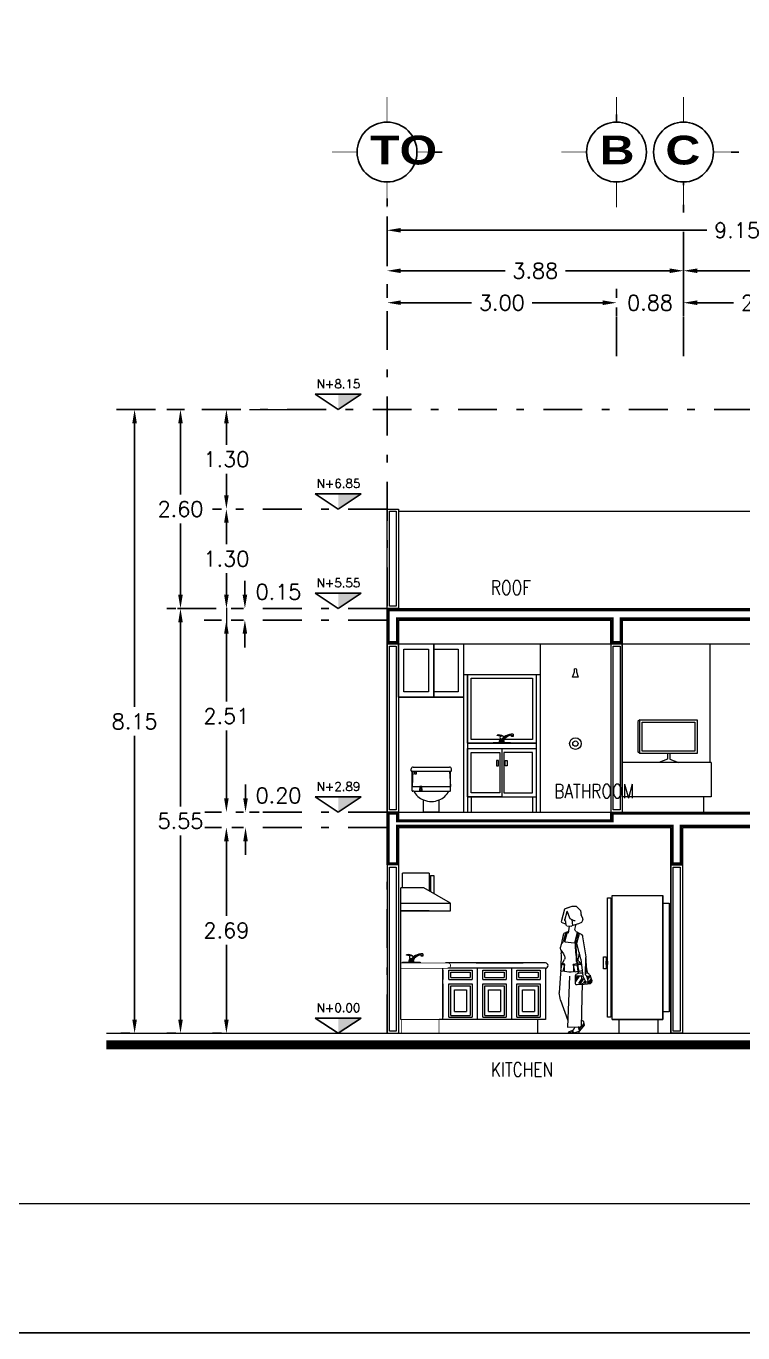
# Model space of a CAD drawing. Header units: millimetres. Extents: x 246.6 to 325.5, y -2 to 41.7.
# Drawn here: x 282.53 to 291.9, y -2.03 to 15.04 of the extents above; entities that cross this region are included whole.
import ezdxf
from ezdxf.enums import TextEntityAlignment as Align

# ---------------------------------------------------------------- set-up
doc = ezdxf.new("R2010")
doc.units = ezdxf.units.MM
doc.header["$LTSCALE"] = 0.05
doc.header["$PDMODE"] = 35
doc.linetypes.add('DASHDOT', pattern=[25.4, 12.7, -6.35, 0, -6.35])
doc.layers.add('AUILIAR', color=8, linetype='Continuous', plot=False)
for name, color, linetype in [('COTAS', 255, 'Continuous'), ('EJES', 1, 'DASHDOT'), ('LINEAS', 9, 'Continuous'), ('TEXTO', 8, 'Continuous')]:
    doc.layers.add(name, color=color, linetype=linetype)
for name, color, linetype, lineweight in [('MUEBLES', 175, 'Continuous', 13), ('MUROS', 7, 'Continuous', 18), ('VENTANAS', 175, 'Continuous', 9)]:
    doc.layers.add(name, color=color, linetype=linetype, lineweight=lineweight)
doc.styles.add('NIVEL', font='romans')
doc.styles.add('ROMANS', font='romans.shx', dxfattribs={"height": 0.2})
doc.styles.add('SANSSERIFBOLD', font='sasb____.pfb', dxfattribs={"height": 0.6})
doc.dimstyles.get("Standard").update_dxf_attribs({"dimtxt": 0.2, "dimasz": 0.18, "dimexe": 0.18, "dimexo": 0.0625, "dimgap": 0.09, "dimtad": 0, "dimtih": 1, "dimtoh": 1, "dimzin": 0, "dimdsep": 46, "dimtxsty": 'ROMANS', "dimcen": 0.09, "dimclrd": 3, "dimclrt": 256, "dimadec": 0, "dimazin": 0, "dimtfac": 1, "dimtofl": 0, "dimtmove": 0, "dimatfit": 3, "dimfxl": 0, "dimtolj": 1, "dimtzin": 0, "dimarcsym": 0})

# ---------------------------------------------------------------- blocks, each defined once
blk = doc.blocks.new('*D91')
at = {"color": 0, "lineweight": -2, "transparency": 16777216}
for p, q in [((287.25, 12.439), (287.25, 12.556)), ((296.4, 12.439), (296.4, 12.556))]:
    blk.add_line(p, q, dxfattribs=at)
at = {"color": 3, "lineweight": -2, "transparency": 16777216}
for p, q in [((287.43, 12.376), (291.43, 12.376)), ((296.22, 12.376), (292.22, 12.376))]:
    blk.add_line(p, q, dxfattribs=at)
at = {"color": 3, "transparency": 16777216}
for points in [[(287.43, 12.406), (287.43, 12.346), (287.25, 12.376)], [(296.22, 12.406), (296.22, 12.346), (296.4, 12.376)]]:
    blk.add_solid(points, dxfattribs=at)
at = {"layer": 'DEFPOINTS', "color": 0, "transparency": 16777216}
for p in [(287.25, 12.376), (296.4, 12.376), (296.4, 12.376)]:
    blk.add_point(p, dxfattribs=at)
at = {"transparency": 16777216, "insert": (291.825, 12.376), "char_height": 0.2, "attachment_point": 5, "style": 'ROMANS'}
blk.add_mtext('\\A1;9.15', dxfattribs=at)
blk = doc.blocks.new('*D92')
at = {"color": 0, "lineweight": -2, "transparency": 16777216}
for p, q in [((287.25, 11.909), (287.25, 12.027)), ((291.125, 11.784), (291.125, 11.667))]:
    blk.add_line(p, q, dxfattribs=at)
at = {"color": 3, "lineweight": -2, "transparency": 16777216}
for p, q in [((287.43, 11.847), (288.793, 11.847)), ((290.945, 11.847), (289.582, 11.847))]:
    blk.add_line(p, q, dxfattribs=at)
at = {"color": 3, "transparency": 16777216}
for points in [[(287.43, 11.877), (287.43, 11.817), (287.25, 11.847)], [(290.945, 11.877), (290.945, 11.817), (291.125, 11.847)]]:
    blk.add_solid(points, dxfattribs=at)
at = {"layer": 'DEFPOINTS', "color": 0, "transparency": 16777216}
for p in [(287.25, 11.847), (291.125, 11.847), (291.125, 11.847)]:
    blk.add_point(p, dxfattribs=at)
at = {"transparency": 16777216, "insert": (289.187, 11.847), "char_height": 0.2, "attachment_point": 5, "style": 'ROMANS'}
blk.add_mtext('\\A1;3.88', dxfattribs=at)
blk = doc.blocks.new('*D93')
at = {"color": 0, "lineweight": -2, "transparency": 16777216}
for p, q in [((293.225, 11.119), (293.225, 11.61)), ((291.125, 11.377), (291.125, 11.25))]:
    blk.add_line(p, q, dxfattribs=at)
at = {"color": 3, "lineweight": -2, "transparency": 16777216}
for p, q in [((291.305, 11.43), (291.78, 11.43)), ((293.045, 11.43), (292.57, 11.43))]:
    blk.add_line(p, q, dxfattribs=at)
at = {"color": 3, "transparency": 16777216}
for points in [[(291.305, 11.46), (291.305, 11.4), (291.125, 11.43)], [(293.045, 11.46), (293.045, 11.4), (293.225, 11.43)]]:
    blk.add_solid(points, dxfattribs=at)
at = {"layer": 'DEFPOINTS', "color": 0, "transparency": 16777216}
for p in [(291.125, 11.44), (293.225, 11.43), (293.225, 11.057)]:
    blk.add_point(p, dxfattribs=at)
at = {"transparency": 16777216, "insert": (292.175, 11.43), "char_height": 0.2, "attachment_point": 5, "style": 'ROMANS'}
blk.add_mtext('\\A1;2.10', dxfattribs=at)
blk = doc.blocks.new('*D94')
at = {"color": 0, "lineweight": -2, "transparency": 16777216}
for p, q in [((287.25, 11.493), (287.25, 11.61)), ((290.25, 11.493), (290.25, 11.61))]:
    blk.add_line(p, q, dxfattribs=at)
at = {"color": 3, "lineweight": -2, "transparency": 16777216}
for p, q in [((287.43, 11.43), (288.355, 11.43)), ((290.07, 11.43), (289.145, 11.43))]:
    blk.add_line(p, q, dxfattribs=at)
at = {"color": 3, "transparency": 16777216}
for points in [[(287.43, 11.46), (287.43, 11.4), (287.25, 11.43)], [(290.07, 11.46), (290.07, 11.4), (290.25, 11.43)]]:
    blk.add_solid(points, dxfattribs=at)
at = {"layer": 'DEFPOINTS', "color": 0, "transparency": 16777216}
for p in [(287.25, 11.43), (287.25, 11.43), (290.25, 11.43)]:
    blk.add_point(p, dxfattribs=at)
at = {"transparency": 16777216, "insert": (288.75, 11.43), "char_height": 0.2, "attachment_point": 5, "style": 'ROMANS'}
blk.add_mtext('\\A1;3.00', dxfattribs=at)
blk = doc.blocks.new('*D103')
at = {"layer": 'DEFPOINTS', "color": 0, "transparency": 16777216}
for p in [(291.125, 12.002), (290.25, 11.43), (291.125, 11.429)]:
    blk.add_point(p, dxfattribs=at)
at = {"layer": 'MUROS', "color": 0, "lineweight": -2, "transparency": 16777216}
for p, q in [((291.125, 11.939), (291.125, 11.249)), ((290.25, 11.368), (290.25, 11.249))]:
    blk.add_line(p, q, dxfattribs=at)
at = {"layer": 'MUROS', "color": 3, "lineweight": -2, "transparency": 16777216}
for p, q in [((290.07, 11.429), (289.89, 11.429)), ((291.305, 11.429), (291.485, 11.429))]:
    blk.add_line(p, q, dxfattribs=at)
at = {"layer": 'MUROS', "color": 3, "transparency": 16777216}
for points in [[(290.07, 11.459), (290.07, 11.399), (290.25, 11.429)], [(291.305, 11.459), (291.305, 11.399), (291.125, 11.429)]]:
    blk.add_solid(points, dxfattribs=at)
at = {"layer": 'MUROS', "transparency": 16777216, "insert": (290.687, 11.429), "char_height": 0.2, "attachment_point": 5, "style": 'ROMANS'}
blk.add_mtext('\\A1;0.88', dxfattribs=at)
blk = doc.blocks.new('*D104')
at = {"layer": 'DEFPOINTS', "color": 0, "ltscale": 0.5, "transparency": 16777216}
for p in [(296.4, 12.444), (291.125, 11.847), (296.4, 11.847)]:
    blk.add_point(p, dxfattribs=at)
at = {"layer": 'MUROS', "color": 0, "lineweight": -2, "ltscale": 0.5, "transparency": 16777216}
for p, q in [((296.4, 12.382), (296.4, 11.667)), ((291.125, 11.784), (291.125, 11.667))]:
    blk.add_line(p, q, dxfattribs=at)
at = {"layer": 'MUROS', "color": 3, "lineweight": -2, "ltscale": 0.5, "transparency": 16777216}
for p, q in [((291.305, 11.847), (293.368, 11.847)), ((296.22, 11.847), (294.157, 11.847))]:
    blk.add_line(p, q, dxfattribs=at)
at = {"layer": 'MUROS', "color": 3, "ltscale": 0.5, "transparency": 16777216}
for points in [[(291.305, 11.877), (291.305, 11.817), (291.125, 11.847)], [(296.22, 11.877), (296.22, 11.817), (296.4, 11.847)]]:
    blk.add_solid(points, dxfattribs=at)
at = {"layer": 'MUROS', "ltscale": 0.5, "transparency": 16777216, "insert": (293.762, 11.847), "char_height": 0.2, "attachment_point": 5, "style": 'ROMANS'}
blk.add_mtext('\\A1;5.28', dxfattribs=at)
blk = doc.blocks.new('15FFCT03')
for p, q in [((-5, 0.5), (5, 0.5)), ((-5, 0), (-5, 0.5)), ((-2.687777, 4.310793), (-2.679338, 4.625)), ((-1.405709, 1.1875), (-0.780744, 1.1875)), ((-0.780744, 2.5625), (0.275865, 2.5625)), ((-0.780744, 1.1875), (-0.780744, 0.6375)), ((-0.780744, 0.6375), (0.731756, 0.6375)), ((-0.093244, 0.6375), (-0.093244, 1.1875)), ((0.731756, 1.1875), (1.35672, 1.1875)), ((0.731756, 0.6375), (0.731756, 1.1875)), ((5, 0.5), (5, 0)), ((5.544256, 3.880503), (5.544256, 4.672049)), ((6.4941, 4.199848), (5.544256, 4.199848)), ((6.4941, 3.880503), (5.544256, 3.880503)), ((6.4941, 5.102622), (6.4941, 3.880503))]:
    blk.add_line(p, q)
for centre, radius, start, end in [((-1.763181, 1.276679), 3.171864, 51.8224, 106.947745), ((-2.219843, 1.64346), 2.708067, 57.899092, 99.950225), ((-1.703591, 0.660283), 4.083021, 53.383433, 103.82616), ((1.829318, 0.546646), 3.297892, 142.319673, 180.81043), ((-0.068172, 3.25), 0.990159, 136.025927, 223.974073), ((6.214712, -3.094637), 8.202019, 88.04794, 148.527898), ((6.175971, -2.795838), 7.427654, 94.878848, 147.568915), ((6.592565, -2.08857), 6.714292, 98.982395, 150.795722), ((0.019184, 3.25), 0.990159, 359.646974, 43.974073), ((-1.878306, 0.546646), 3.297892, 359.18957, 23.218609)]:
    blk.add_arc(centre, radius, start, end)
blk = doc.blocks.new('TOM')
at = {"layer": 'COTAS'}
for p, q in [((14, 0), (-14, 0)), ((-10, -6), (-14, 0)), ((10, -6), (14, 0)), ((15, -29), (-15, -29)), ((-15, -29), (-15, -59)), ((-15, -54), (15, -54)), ((-15, -59), (15, -59)), ((-10, -6), (10, -6)), ((-10, -29), (-10, -6)), ((10, -29), (10, -6)), ((15, -59), (15, -29))]:
    blk.add_line(p, q, dxfattribs=at)
blk = doc.blocks.new('mujer')
at = {"layer": 'MUEBLES'}
for p, q in [((0.051, 1.511), (0.068, 1.551)), ((0.075, 1.609), (0.065, 1.542)), ((0.13, 1.665), (0.075, 1.609)), ((0.185, 1.665), (0.13, 1.665)), ((0.245, 1.643), (0.186, 1.665)), ((0.256, 1.605), (0.216, 1.502)), ((0.234, 1.648), (0.285, 1.628)), ((0.254, 1.59), (0.286, 1.478)), ((0.285, 1.628), (0.329, 1.459)), ((0.183, 1.411), (0.082, 1.442)), ((0.151, 1.361), (0.134, 1.429)), ((0.161, 1.477), (0.146, 1.477)), ((0.216, 1.502), (0.161, 1.477)), ((0.19, 1.489), (0.181, 1.412)), ((0.189, 1.4), (0.253, 1.405)), ((0.222, 1.403), (0.235, 1.313)), ((0.327, 1.457), (0.264, 1.428)), ((0.265, 1.464), (0.285, 1.478)), ((0.267, 1.439), (0.265, 1.464)), ((0.285, 1.494), (0.285, 1.493)), ((0.048, 1.266), (0.006, 1.004)), ((0.138, 1.334), (0.077, 1.305)), ((0.136, 1.333), (0.151, 1.361)), ((0.279, 1.198), (0.155, 1.186)), ((0.279, 1.318), (0.23, 1.333)), ((0.301, 1.286), (0.319, 1.206)), ((0.32, 1.202), (0.337, 1.128)), ((0.071, 0.973), (0.09, 1.052)), ((0.092, 1.057), (0.123, 1.184)), ((0.092, 1.059), (0.107, 0.981)), ((0.297, 1.041), (0.284, 1.013)), ((0.329, 1.088), (0.297, 1.041)), ((0.33, 1.089), (0.33, 1.053)), ((0.012, 0.769), (0.006, 0.995)), ((0.062, 0.897), (0.046, 0.749)), ((0.07, 0.972), (0.062, 0.896)), ((0.097, 0.942), (0.062, 0.895)), ((0.167, 0.889), (0.173, 0.905)), ((0.28, 0.907), (0.313, 0.916)), ((0.285, 0.893), (0.28, 0.907)), ((0.285, 0.893), (0.319, 0.903)), ((0.32, 0.902), (0.286, 0.969)), ((0.324, 0.892), (0.339, 0.82)), ((0.332, 0.939), (0.334, 0.844)), ((-0.072, 0.703), (-0.038, 0.657)), ((-0.069, 0.713), (-0.026, 0.655)), ((-0.065, 0.722), (-0.014, 0.652)), ((-0.049, 0.754), (-0.019, 0.712)), ((-0.037, 0.751), (-0.016, 0.722)), ((-0.029, 0.676), (-0.013, 0.733)), ((-0.025, 0.748), (-0.013, 0.732)), ((-0.016, 0.74), (0.012, 0.769)), ((0.046, 0.749), (0.01, 0.683)), ((0.012, 0.686), (0.031, 0.66)), ((0.016, 0.695), (0.042, 0.66)), ((0.041, 0.712), (0.081, 0.657)), ((0.051, 0.713), (0.091, 0.657)), ((0.056, 0.72), (0.102, 0.657)), ((0.092, 0.751), (0.141, 0.683)), ((0.102, 0.751), (0.141, 0.698)), ((0.113, 0.751), (0.141, 0.713)), ((0.218, 0.749), (0.245, 0.086)), ((0.334, 0.819), (0.339, 0.785)), ((0.339, 0.785), (0.353, 0.535)), ((0.013, 0.676), (-0.029, 0.676)), ((0.004, 0.683), (0.02, 0.661)), ((0.061, 0.087), (0.048, 0.66)), ((0.336, 0.437), (0.241, 0.172)), ((0.035, 0.154), (0.027, 0.112)), ((0.027, 0.112), (0.089, 0.038)), ((0.032, 0.138), (0.065, 0.082)), ((0.046, 0.166), (0.035, 0.154)), ((0.046, 0.166), (0.059, 0.17)), ((0.245, 0.086), (0.061, 0.087)), ((0.068, 0.079), (0.065, 0.082)), ((0.068, 0.079), (0.08, 0.087)), ((0.075, 0.07), (0.1, 0.087)), ((0.085, 0.059), (0.075, 0.07)), ((0.085, 0.059), (0.095, 0.065)), ((0.089, 0.036), (0.1, 0.087)), ((0.099, 0.004), (0.089, 0.036)), ((0.159, 0.011), (0.091, 0.03)), ((0.236, 0.004), (0.099, 0.004)), ((0.159, 0.067), (0.18, 0.042)), ((0.202, 0.01), (0.173, 0.011)), ((0.18, 0.042), (0.234, 0.02)), ((0.235, 0.01), (0.216, 0.01)), ((0.234, 0.02), (0.236, 0.004))]:
    blk.add_line(p, q, dxfattribs=at)
for points in [[(0.123, 1.183), (0.089, 1.31), (0.117, 1.324), (0.155, 1.186)], [(0.093, 0.803), (0.098, 0.834), (0.101, 0.852), (0.104, 0.874), (0.105, 0.889), (0.11, 0.917), (0.118, 0.949), (0.121, 0.973), (0.123, 1.002), (0.125, 1.034), (0.128, 1.062), (0.129, 1.088), (0.132, 1.12), (0.132, 1.134), (0.136, 1.165), (0.137, 1.182), (0.135, 1.2), (0.132, 1.213), (0.13, 1.229), (0.126, 1.244), (0.121, 1.258), (0.115, 1.27), (0.108, 1.285), (0.101, 1.297), (0.089, 1.31)], [(0.099, 1.315), (0.106, 1.31), (0.112, 1.303), (0.117, 1.293), (0.124, 1.275), (0.126, 1.27), (0.132, 1.258), (0.137, 1.244), (0.141, 1.229), (0.144, 1.213), (0.146, 1.2), (0.148, 1.182), (0.147, 1.165), (0.144, 1.134), (0.144, 1.12), (0.14, 1.088), (0.139, 1.062), (0.136, 1.034), (0.134, 1.002), (0.132, 0.973), (0.13, 0.949), (0.121, 0.917), (0.12, 0.913), (0.117, 0.875), (0.116, 0.861), (0.114, 0.849), (0.113, 0.84), (0.111, 0.83), (0.11, 0.821), (0.11, 0.813), (0.108, 0.8)], [(0.279, 1.198), (0.245, 1.329), (0.269, 1.321), (0.301, 1.2)], [(-0.018, 0.805), (-0.01, 0.83), (-0.009, 0.839), (-0.006, 0.853), (-0.003, 0.872), (-0.003, 0.888), (-0.002, 0.909), (0, 0.933), (0.002, 0.95), (0.003, 0.971), (0.006, 0.987)], [(-0.003, 0.805), (0.005, 0.831), (0.006, 0.839), (0.009, 0.853), (0.01, 0.856)], [(0.069, 0.905), (0.107, 0.898)], [(0.081, 0.92), (0.109, 0.915)], [(0.119, 0.896), (0.167, 0.889)], [(0.12, 0.913), (0.173, 0.905)], [(0.057, 0.789), (0.07, 0.789), (0.081, 0.788), (0.101, 0.787), (0.113, 0.784), (0.125, 0.779), (0.138, 0.771), (0.144, 0.755), (0.145, 0.743), (0.145, 0.725), (0.144, 0.711), (0.144, 0.694), (0.144, 0.681), (0.145, 0.666), (0.145, 0.653), (0.142, 0.648), (0.135, 0.644), (0.121, 0.644), (0.085, 0.645), (0.058, 0.647), (0.026, 0.648), (0.011, 0.65), (-0.016, 0.652), (-0.033, 0.656), (-0.057, 0.657), (-0.066, 0.665), (-0.074, 0.672), (-0.075, 0.685), (-0.073, 0.697), (-0.07, 0.711), (-0.063, 0.726)], [(-0.063, 0.726), (-0.059, 0.737), (-0.05, 0.759), (-0.043, 0.77), (-0.038, 0.779), (-0.031, 0.784), (-0.022, 0.788), (-0.006, 0.789), (0.007, 0.789), (0.017, 0.789)], [(-0.058, 0.755), (-0.043, 0.752), (-0.021, 0.748), (-0.012, 0.747), (-0.002, 0.746), (0, 0.745)], [(0.026, 0.713), (0.037, 0.712), (0.05, 0.712), (0.055, 0.717), (0.057, 0.723), (0.059, 0.732), (0.059, 0.743), (0.06, 0.751), (0.067, 0.753), (0.077, 0.752), (0.088, 0.751), (0.098, 0.751), (0.112, 0.751), (0.121, 0.751), (0.131, 0.752), (0.141, 0.753)], [(0.053, 0.82), (0.095, 0.812)], [(0.187, 0.041), (0.159, 0.011)], [(0.197, 0.035), (0.173, 0.011)], [(0.219, 0.026), (0.202, 0.01)], [(0.229, 0.022), (0.216, 0.01)]]:
    blk.add_lwpolyline(points, dxfattribs=at)
blk.add_lwpolyline([(0.109, 0.81), (0.145, 0.804), (0.167, 0.889), (0.169, 0.806, 0.083855), (0.283, 0.811), (0.285, 0.893), (0.308, 0.813), (0.339, 0.82)], format="xyb", dxfattribs=at)
for centre, radius, start, end in [((0.098, 1.491), 0.051, 156.4754, 252.883), ((0.216, 1.441), 0.051, 322.4922, 0), ((0.098, 1.258), 0.051, 114.4164, 170.9687), ((0.252, 1.275), 0.051, 12.6663, 57.6365), ((-0.248, 0.737), 0.717, 36.47, 40.1257), ((0.834, 1.003), 0.506, 174.3753, 187.245), ((0.287, 1.117), 0.051, 325.5268, 14.9497), ((0.057, 0.996), 0.051, 170.9687, 181.664), ((0.057, 0.973), 0.051, 322.8024, 9.2021), ((0.331, 0.992), 0.051, 156.2124, 206.993), ((0.274, 0.879), 0.051, 15.5259, 26.993), ((-0.048, 0.554), 0.401, 343.0967, 357.2682), ((0.206, 0.087), 0.051, 179.4828, 203.6527)]:
    blk.add_arc(centre, radius, start, end, dxfattribs=at)
blk = doc.blocks.new('*D111')
at = {"layer": 'DEFPOINTS', "color": 0, "ltscale": 0.5, "transparency": 16777216}
for p in [(284.55, 7.434), (284.55, 1.884), (284.55, 1.884)]:
    blk.add_point(p, dxfattribs=at)
at = {"layer": 'MUROS', "color": 0, "lineweight": -2, "ltscale": 0.5, "transparency": 16777216}
for p, q in [((284.487, 7.434), (284.37, 7.434)), ((284.487, 1.884), (284.37, 1.884))]:
    blk.add_line(p, q, dxfattribs=at)
at = {"layer": 'MUROS', "color": 3, "lineweight": -2, "ltscale": 0.5, "transparency": 16777216}
for p, q in [((284.55, 7.254), (284.55, 4.849)), ((284.55, 2.064), (284.55, 4.469))]:
    blk.add_line(p, q, dxfattribs=at)
at = {"layer": 'MUROS', "color": 3, "ltscale": 0.5, "transparency": 16777216}
for points in [[(284.52, 7.254), (284.58, 7.254), (284.55, 7.434)], [(284.52, 2.064), (284.58, 2.064), (284.55, 1.884)]]:
    blk.add_solid(points, dxfattribs=at)
at = {"layer": 'MUROS', "ltscale": 0.5, "transparency": 16777216, "insert": (284.55, 4.659), "char_height": 0.2, "attachment_point": 5, "style": 'ROMANS'}
blk.add_mtext('\\A1;5.55', dxfattribs=at)
blk = doc.blocks.new('*D112')
at = {"layer": 'DEFPOINTS', "color": 0, "ltscale": 0.5, "transparency": 16777216}
for p in [(285.15, 4.574), (285.15, 1.884), (285.15, 1.884)]:
    blk.add_point(p, dxfattribs=at)
at = {"layer": 'MUROS', "color": 0, "lineweight": -2, "ltscale": 0.5, "transparency": 16777216}
for p, q in [((285.087, 4.574), (284.97, 4.574)), ((285.087, 1.884), (284.97, 1.884))]:
    blk.add_line(p, q, dxfattribs=at)
at = {"layer": 'MUROS', "color": 3, "lineweight": -2, "ltscale": 0.5, "transparency": 16777216}
for p, q in [((285.15, 4.394), (285.15, 3.419)), ((285.15, 2.064), (285.15, 3.039))]:
    blk.add_line(p, q, dxfattribs=at)
at = {"layer": 'MUROS', "color": 3, "ltscale": 0.5, "transparency": 16777216}
for points in [[(285.12, 4.394), (285.18, 4.394), (285.15, 4.574)], [(285.12, 2.064), (285.18, 2.064), (285.15, 1.884)]]:
    blk.add_solid(points, dxfattribs=at)
at = {"layer": 'MUROS', "ltscale": 0.5, "transparency": 16777216, "insert": (285.15, 3.229), "char_height": 0.2, "attachment_point": 5, "style": 'ROMANS'}
blk.add_mtext('\\A1;2.69', dxfattribs=at)
blk = doc.blocks.new('*D113')
at = {"layer": 'DEFPOINTS', "color": 0, "ltscale": 0.5, "transparency": 16777216}
for p in [(285.15, 7.284), (285.15, 4.774), (285.15, 4.774)]:
    blk.add_point(p, dxfattribs=at)
at = {"layer": 'MUROS', "color": 0, "lineweight": -2, "ltscale": 0.5, "transparency": 16777216}
for p, q in [((285.087, 7.284), (284.97, 7.284)), ((285.087, 4.774), (284.97, 4.774))]:
    blk.add_line(p, q, dxfattribs=at)
at = {"layer": 'MUROS', "color": 3, "lineweight": -2, "ltscale": 0.5, "transparency": 16777216}
for p, q in [((285.15, 7.104), (285.15, 6.219)), ((285.15, 4.954), (285.15, 5.839))]:
    blk.add_line(p, q, dxfattribs=at)
at = {"layer": 'MUROS', "color": 3, "ltscale": 0.5, "transparency": 16777216}
for points in [[(285.12, 7.104), (285.18, 7.104), (285.15, 7.284)], [(285.12, 4.954), (285.18, 4.954), (285.15, 4.774)]]:
    blk.add_solid(points, dxfattribs=at)
at = {"layer": 'MUROS', "ltscale": 0.5, "transparency": 16777216, "insert": (285.15, 6.029), "char_height": 0.2, "attachment_point": 5, "style": 'ROMANS'}
blk.add_mtext('\\A1;2.51', dxfattribs=at)
blk = doc.blocks.new('*D114')
at = {"layer": 'DEFPOINTS', "color": 0, "ltscale": 0.5, "transparency": 16777216}
for p in [(284.55, 10.034), (284.665, 10.034), (284.55, 7.434)]:
    blk.add_point(p, dxfattribs=at)
at = {"layer": 'MUROS', "color": 0, "lineweight": -2, "ltscale": 0.5, "transparency": 16777216}
for p, q in [((284.602, 10.034), (284.37, 10.034)), ((284.487, 7.434), (284.37, 7.434))]:
    blk.add_line(p, q, dxfattribs=at)
at = {"layer": 'MUROS', "color": 3, "lineweight": -2, "ltscale": 0.5, "transparency": 16777216}
for p, q in [((284.55, 9.854), (284.55, 8.924)), ((284.55, 7.614), (284.55, 8.544))]:
    blk.add_line(p, q, dxfattribs=at)
at = {"layer": 'MUROS', "color": 3, "ltscale": 0.5, "transparency": 16777216}
for points in [[(284.52, 9.854), (284.58, 9.854), (284.55, 10.034)], [(284.52, 7.614), (284.58, 7.614), (284.55, 7.434)]]:
    blk.add_solid(points, dxfattribs=at)
at = {"layer": 'MUROS', "ltscale": 0.5, "transparency": 16777216, "insert": (284.55, 8.734), "char_height": 0.2, "attachment_point": 5, "style": 'ROMANS'}
blk.add_mtext('\\A1;2.60', dxfattribs=at)
blk = doc.blocks.new('*D115')
at = {"layer": 'DEFPOINTS', "color": 0, "ltscale": 0.5, "transparency": 16777216}
for p in [(283.95, 10.034), (283.95, 1.884), (283.95, 1.884)]:
    blk.add_point(p, dxfattribs=at)
at = {"layer": 'MUROS', "color": 0, "lineweight": -2, "ltscale": 0.5, "transparency": 16777216}
for p, q in [((283.887, 10.034), (283.77, 10.034)), ((283.887, 1.884), (283.77, 1.884))]:
    blk.add_line(p, q, dxfattribs=at)
at = {"layer": 'MUROS', "color": 3, "lineweight": -2, "ltscale": 0.5, "transparency": 16777216}
for p, q in [((283.95, 9.854), (283.95, 6.149)), ((283.95, 2.064), (283.95, 5.769))]:
    blk.add_line(p, q, dxfattribs=at)
at = {"layer": 'MUROS', "color": 3, "ltscale": 0.5, "transparency": 16777216}
for points in [[(283.92, 9.854), (283.98, 9.854), (283.95, 10.034)], [(283.92, 2.064), (283.98, 2.064), (283.95, 1.884)]]:
    blk.add_solid(points, dxfattribs=at)
at = {"layer": 'MUROS', "ltscale": 0.5, "transparency": 16777216, "insert": (283.95, 5.959), "char_height": 0.2, "attachment_point": 5, "style": 'ROMANS'}
blk.add_mtext('\\A1;8.15', dxfattribs=at)
blk = doc.blocks.new('*D116')
at = {"layer": 'DEFPOINTS', "color": 0, "ltscale": 0.5, "transparency": 16777216}
for p in [(285.15, 10.034), (285.15, 8.734), (285.15, 8.734)]:
    blk.add_point(p, dxfattribs=at)
at = {"layer": 'MUROS', "color": 0, "lineweight": -2, "ltscale": 0.5, "transparency": 16777216}
for p, q in [((285.087, 10.034), (284.97, 10.034)), ((285.087, 8.734), (284.97, 8.734))]:
    blk.add_line(p, q, dxfattribs=at)
at = {"layer": 'MUROS', "color": 3, "lineweight": -2, "ltscale": 0.5, "transparency": 16777216}
for p, q in [((285.15, 9.854), (285.15, 9.574)), ((285.15, 8.914), (285.15, 9.194))]:
    blk.add_line(p, q, dxfattribs=at)
at = {"layer": 'MUROS', "color": 3, "ltscale": 0.5, "transparency": 16777216}
for points in [[(285.12, 9.854), (285.18, 9.854), (285.15, 10.034)], [(285.12, 8.914), (285.18, 8.914), (285.15, 8.734)]]:
    blk.add_solid(points, dxfattribs=at)
at = {"layer": 'MUROS', "ltscale": 0.5, "transparency": 16777216, "insert": (285.15, 9.384), "char_height": 0.2, "attachment_point": 5, "style": 'ROMANS'}
blk.add_mtext('\\A1;1.30', dxfattribs=at)
blk = doc.blocks.new('*D117')
at = {"layer": 'DEFPOINTS', "color": 0, "ltscale": 0.5, "transparency": 16777216}
for p in [(285.15, 8.734), (285.15, 7.434), (285.15, 7.434)]:
    blk.add_point(p, dxfattribs=at)
at = {"layer": 'MUROS', "color": 0, "lineweight": -2, "ltscale": 0.5, "transparency": 16777216}
for p, q in [((285.087, 8.734), (284.97, 8.734)), ((285.212, 7.434), (285.33, 7.434))]:
    blk.add_line(p, q, dxfattribs=at)
at = {"layer": 'MUROS', "color": 3, "lineweight": -2, "ltscale": 0.5, "transparency": 16777216}
for p, q in [((285.15, 8.554), (285.15, 8.274)), ((285.15, 7.614), (285.15, 7.894))]:
    blk.add_line(p, q, dxfattribs=at)
at = {"layer": 'MUROS', "color": 3, "ltscale": 0.5, "transparency": 16777216}
for points in [[(285.12, 8.554), (285.18, 8.554), (285.15, 8.734)], [(285.12, 7.614), (285.18, 7.614), (285.15, 7.434)]]:
    blk.add_solid(points, dxfattribs=at)
at = {"layer": 'MUROS', "ltscale": 0.5, "transparency": 16777216, "insert": (285.15, 8.084), "char_height": 0.2, "attachment_point": 5, "style": 'ROMANS'}
blk.add_mtext('\\A1;1.30', dxfattribs=at)
blk = doc.blocks.new('*D118')
at = {"layer": 'DEFPOINTS', "color": 0, "ltscale": 0.5, "transparency": 16777216}
for p in [(285.392, 7.434), (285.392, 7.284), (285.392, 7.284)]:
    blk.add_point(p, dxfattribs=at)
at = {"layer": 'MUROS', "color": 3, "lineweight": -2, "ltscale": 0.5, "transparency": 16777216}
for p, q in [((285.392, 7.614), (285.392, 7.794)), ((285.392, 7.104), (285.392, 6.924))]:
    blk.add_line(p, q, dxfattribs=at)
at = {"layer": 'MUROS', "color": 0, "lineweight": -2, "ltscale": 0.5, "transparency": 16777216}
for p, q in [((285.329, 7.434), (285.212, 7.434)), ((285.329, 7.284), (285.212, 7.284))]:
    blk.add_line(p, q, dxfattribs=at)
at = {"layer": 'MUROS', "color": 3, "ltscale": 0.5, "transparency": 16777216}
for points in [[(285.362, 7.614), (285.422, 7.614), (285.392, 7.434)], [(285.362, 7.104), (285.422, 7.104), (285.392, 7.284)]]:
    blk.add_solid(points, dxfattribs=at)
at = {"layer": 'MUROS', "ltscale": 0.5, "transparency": 16777216, "insert": (285.831, 7.652), "char_height": 0.2, "attachment_point": 5, "style": 'ROMANS'}
blk.add_mtext('\\A1;0.15', dxfattribs=at)
blk = doc.blocks.new('*D119')
at = {"layer": 'DEFPOINTS', "color": 0, "ltscale": 0.5, "transparency": 16777216}
for p in [(285.392, 4.774), (285.4, 4.574), (285.4, 4.574)]:
    blk.add_point(p, dxfattribs=at)
at = {"layer": 'MUROS', "color": 3, "lineweight": -2, "ltscale": 0.5, "transparency": 16777216}
for p, q in [((285.4, 4.954), (285.4, 5.134)), ((285.4, 4.394), (285.4, 4.214))]:
    blk.add_line(p, q, dxfattribs=at)
at = {"layer": 'MUROS', "color": 0, "lineweight": -2, "ltscale": 0.5, "transparency": 16777216}
for p, q in [((285.454, 4.774), (285.58, 4.774)), ((285.337, 4.574), (285.22, 4.574))]:
    blk.add_line(p, q, dxfattribs=at)
at = {"layer": 'MUROS', "color": 3, "ltscale": 0.5, "transparency": 16777216}
for points in [[(285.37, 4.954), (285.43, 4.954), (285.4, 4.774)], [(285.37, 4.394), (285.43, 4.394), (285.4, 4.574)]]:
    blk.add_solid(points, dxfattribs=at)
at = {"layer": 'MUROS', "ltscale": 0.5, "transparency": 16777216, "insert": (285.831, 4.992), "char_height": 0.2, "attachment_point": 5, "style": 'ROMANS'}
blk.add_mtext('\\A1;0.20', dxfattribs=at)

msp = doc.modelspace()

# ---------------------------------------------------------------- linework, layer by layer
for p, q in [((286.311, 10.234), (286.911, 10.234)), ((286.611, 10.034), (286.311, 10.234)), ((286.911, 10.234), (286.611, 10.034)), ((286.311, 8.934), (286.911, 8.934)), ((286.611, 8.734), (286.311, 8.934)), ((286.911, 8.934), (286.611, 8.734)), ((286.311, 7.634), (286.911, 7.634)), ((286.611, 7.434), (286.311, 7.634)), ((286.911, 7.634), (286.611, 7.434)), ((286.311, 4.974), (286.911, 4.974)), ((286.611, 4.774), (286.311, 4.974)), ((286.911, 4.974), (286.611, 4.774)), ((286.311, 2.084), (286.911, 2.084)), ((286.611, 1.884), (286.311, 2.084)), ((286.911, 2.084), (286.611, 1.884))]:
    msp.add_line(p, q)
for points in [[(286.611, 10.034), (286.611, 10.234), (286.911, 10.234)], [(286.611, 8.734), (286.611, 8.934), (286.911, 8.934)], [(286.611, 7.434), (286.611, 7.634), (286.911, 7.634)], [(286.611, 4.774), (286.611, 4.974), (286.911, 4.974)], [(286.611, 1.884), (286.611, 2.084), (286.911, 2.084)]]:
    msp.add_solid(points)
at = {"layer": 'AUILIAR'}
msp.add_lwpolyline([(246.569, -2.03), (246.569, 41.661), (325.499, 41.661), (325.499, -2.03)], close=True, dxfattribs=at)
at = {"layer": 'EJES', "ltscale": 0.03}
for p, q in [((290.25, 13.789), (290.25, 13.989)), ((287.971, 13.398), (287.818, 13.398)), ((291.846, 13.398), (291.693, 13.398))]:
    msp.add_line(p, q, dxfattribs=at)
at = {"layer": 'EJES', "ltscale": 0.8}
for p, q in [((291.125, 10.732), (291.125, 13.006)), ((287.25, 1.884), (287.25, 12.855)), ((290.25, 10.732), (290.25, 11.621)), ((293.15, 10.034), (283.482, 10.034)), ((287.25, 8.734), (284.995, 8.734)), ((287.25, 7.434), (284.291, 7.434)), ((287.25, 7.284), (284.861, 7.284)), ((287.25, 4.774), (284.867, 4.774)), ((287.25, 4.574), (284.867, 4.574))]:
    msp.add_line(p, q, dxfattribs=at)
at = {"layer": 'LINEAS', "linetype": 'Continuous', "const_width": 0.011}
for points in [[(287.25, 13.789), (287.25, 14.119)], [(290.25, 13.789), (290.25, 14.119)], [(291.125, 13.789), (291.125, 14.119)], [(286.859, 13.398), (286.529, 13.398)], [(287.641, 13.398), (287.971, 13.398)], [(289.859, 13.398), (289.529, 13.398)], [(291.516, 13.398), (291.846, 13.398)], [(287.25, 13.006), (287.25, 12.676)], [(290.25, 13.006), (290.25, 12.676)], [(291.125, 13.006), (291.125, 12.676)]]:
    msp.add_lwpolyline(points, dxfattribs=at)
at = {"layer": 'LINEAS', "linetype": 'Continuous'}
for centre in [(287.25, 13.398), (290.25, 13.398), (291.125, 13.398)]:
    msp.add_circle(centre, 0.391, dxfattribs=at)
at = {"layer": 'MUEBLES'}
for p, q in [((287.565, 5.314), (287.565, 5.34)), ((287.579, 5.307), (287.572, 5.307)), ((287.579, 5.107), (287.579, 5.307)), ((287.579, 5.307), (288.078, 5.307)), ((287.589, 5.307), (287.579, 5.107)), ((287.592, 5.36), (288.065, 5.36)), ((288.068, 5.307), (288.078, 5.107)), ((288.078, 5.307), (288.085, 5.307)), ((288.078, 5.107), (288.078, 5.307)), ((288.092, 5.314), (288.092, 5.34)), ((287.579, 5.054), (287.579, 5.107)), ((287.579, 5.107), (288.078, 5.107)), ((287.599, 5.047), (287.585, 5.047)), ((287.599, 5.047), (288.058, 5.047)), ((288.058, 5.047), (288.072, 5.047)), ((288.078, 5.054), (288.078, 5.107)), ((287.725, 4.774), (287.725, 4.934)), ((287.932, 4.774), (287.932, 4.934)), ((287.932, 4.774), (287.725, 4.774)), ((287.8, 3.978), (287.45, 3.978)), ((287.45, 3.785), (287.45, 3.978)), ((287.8, 3.978), (287.8, 3.745)), ((287.82, 3.948), (287.82, 3.733)), ((287.82, 3.948), (287.86, 3.948)), ((287.86, 3.948), (287.86, 3.71)), ((287.43, 2.064), (287.43, 3.785)), ((287.73, 3.785), (287.43, 3.785)), ((287.43, 3.484), (287.43, 3.785)), ((288.08, 3.584), (287.73, 3.785)), ((287.43, 3.584), (288.08, 3.584)), ((287.8, 3.484), (287.43, 3.484)), ((287.43, 3.484), (288.08, 3.484)), ((288.08, 3.484), (288.08, 3.584)), ((287.98, 2.064), (287.98, 2.734)), ((289.32, 2.804), (288.015, 2.804)), ((289.32, 2.734), (288.045, 2.734)), ((288.431, 2.064), (288.431, 2.734)), ((288.431, 2.064), (288.431, 2.734)), ((288.879, 2.064), (288.879, 2.734)), ((289.32, 2.734), (289.32, 2.064)), ((287.98, 2.71), (287.98, 2.587)), ((288.057, 2.587), (288.057, 2.71)), ((288.057, 2.71), (288.363, 2.71)), ((288.057, 2.587), (288.363, 2.587)), ((288.082, 2.613), (288.082, 2.684)), ((288.082, 2.684), (288.338, 2.684)), ((288.082, 2.613), (288.338, 2.613)), ((288.338, 2.684), (288.338, 2.613)), ((288.363, 2.71), (288.363, 2.587)), ((288.502, 2.587), (288.502, 2.71)), ((288.502, 2.71), (288.808, 2.71)), ((288.502, 2.587), (288.808, 2.587)), ((288.527, 2.613), (288.527, 2.684)), ((288.527, 2.684), (288.782, 2.684)), ((288.527, 2.613), (288.782, 2.613)), ((288.782, 2.684), (288.782, 2.613)), ((288.808, 2.71), (288.808, 2.587)), ((288.946, 2.587), (288.946, 2.71)), ((288.946, 2.71), (289.252, 2.71)), ((288.946, 2.587), (289.252, 2.587)), ((288.972, 2.613), (288.972, 2.684)), ((288.972, 2.684), (289.227, 2.684)), ((288.972, 2.613), (289.227, 2.613)), ((289.227, 2.684), (289.227, 2.613)), ((289.252, 2.71), (289.252, 2.587)), ((287.98, 2.529), (287.98, 2.093)), ((288.057, 2.093), (288.057, 2.529)), ((288.057, 2.529), (288.363, 2.529)), ((288.082, 2.118), (288.082, 2.504)), ((288.082, 2.504), (288.338, 2.504)), ((288.133, 2.169), (288.133, 2.453)), ((288.133, 2.453), (288.287, 2.453)), ((288.287, 2.453), (288.287, 2.169)), ((288.338, 2.504), (288.338, 2.118)), ((288.363, 2.529), (288.363, 2.093)), ((288.502, 2.093), (288.502, 2.529)), ((288.502, 2.529), (288.808, 2.529)), ((288.527, 2.118), (288.527, 2.504)), ((288.527, 2.504), (288.782, 2.504)), ((288.578, 2.169), (288.578, 2.453)), ((288.578, 2.453), (288.732, 2.453)), ((288.732, 2.453), (288.732, 2.169)), ((288.782, 2.504), (288.782, 2.118)), ((288.808, 2.529), (288.808, 2.093)), ((288.946, 2.093), (288.946, 2.529)), ((288.946, 2.529), (289.252, 2.529)), ((288.972, 2.118), (288.972, 2.504)), ((288.972, 2.504), (289.227, 2.504)), ((289.022, 2.169), (289.022, 2.453)), ((289.022, 2.453), (289.176, 2.453)), ((289.176, 2.453), (289.176, 2.169)), ((289.227, 2.504), (289.227, 2.118)), ((289.252, 2.529), (289.252, 2.093)), ((289.32, 2.064), (287.93, 2.064)), ((288.057, 2.093), (288.363, 2.093)), ((288.082, 2.118), (288.338, 2.118)), ((288.133, 2.169), (288.287, 2.169)), ((288.502, 2.093), (288.808, 2.093)), ((288.527, 2.118), (288.782, 2.118)), ((288.578, 2.169), (288.732, 2.169)), ((288.946, 2.093), (289.252, 2.093)), ((288.972, 2.118), (289.227, 2.118)), ((289.022, 2.169), (289.176, 2.169)), ((289.22, 1.884), (289.22, 2.064))]:
    msp.add_line(p, q, dxfattribs=at)
msp.add_lwpolyline([(289.698, 6.607), (289.698, 6.636, -1), (289.727, 6.636), (289.727, 6.607), (289.748, 6.539), (289.676, 6.539)], format="xyb", close=True, dxfattribs=at)
for points in [[(290.133, 3.654), (290.173, 3.654), (290.173, 2.094), (290.133, 2.094)], [(290.079, 2.882), (290.112, 2.882), (290.112, 2.726), (290.079, 2.726)]]:
    msp.add_lwpolyline(points, close=True, dxfattribs=at)
for points in [[(290.854, 3.584), (290.937, 3.584), (290.937, 2.164), (290.854, 2.164)], [(288.416, 2.804), (289.031, 2.804)]]:
    msp.add_lwpolyline(points, dxfattribs=at)
at = {"layer": 'MUEBLES', "const_width": 0.01}
msp.add_lwpolyline([(287.43, 2.734), (288.045, 2.734, 1), (288.045, 2.804), (287.43, 2.804)], format="xyb", dxfattribs=at)
for points in [[(287.98, 2.064), (287.98, 2.734)], [(287.98, 2.064), (287.43, 2.064)], [(287.442, 1.884), (287.442, 2.064)], [(287.93, 1.884), (287.93, 2.064)]]:
    msp.add_lwpolyline(points, dxfattribs=at)
at = {"layer": 'MUEBLES'}
for radius in [0.0759, 0.0348]:
    msp.add_circle((289.712, 5.669), radius, dxfattribs=at)
for centre, radius, start, end in [((287.587, 5.339), 0.0221, 77.9659, 175.7739), ((287.572, 5.314), 0.00666, 180, 270), ((288.07, 5.339), 0.0221, 4.2261, 102.0341), ((288.085, 5.314), 0.00666, 270, 0), ((287.585, 5.054), 0.00666, 180, 270), ((287.835, 5.184), 0.274, 210.0969, 246.2627), ((287.822, 5.184), 0.274, 293.7373, 329.9031), ((288.072, 5.054), 0.00666, 270, 0), ((287.829, 5.168), 0.256, 246.2322, 293.7678), ((289.32, 2.769), 0.035, 270, 90)]:
    msp.add_arc(centre, radius, start, end, dxfattribs=at)
at = {"layer": 'MUROS', "ltscale": 0.5}
for p, q in [((285.453, 10.034), (286.073, 10.034)), ((287.25, 7.434), (287.25, 8.734)), ((287.25, 8.734), (287.4, 8.734)), ((287.4, 8.734), (287.4, 7.434)), ((287.4, 8.704), (293.15, 8.704)), ((285.15, 7.441), (285.15, 7.053)), ((287.25, 7.434), (296.325, 7.434)), ((287.25, 7.434), (287.25, 1.884)), ((287.4, 7.284), (290.175, 7.284)), ((287.4, 7.284), (287.4, 4.674)), ((290.175, 7.284), (290.175, 4.674)), ((290.325, 7.284), (290.325, 4.774)), ((290.325, 7.284), (293.15, 7.284)), ((287.25, 6.974), (296.325, 6.974)), ((287.862, 6.274), (287.862, 6.974)), ((288.25, 6.974), (288.25, 4.774)), ((289.25, 6.974), (289.25, 4.774)), ((290.325, 4.974), (290.325, 6.974)), ((290.325, 6.974), (291.487, 6.974)), ((291.467, 6.974), (291.467, 5.424)), ((288.25, 6.574), (289.25, 6.574)), ((288.3, 6.574), (288.3, 4.774)), ((289.2, 6.574), (289.2, 4.774)), ((290.556, 5.978), (290.526, 5.958)), ((290.526, 5.958), (290.526, 5.561)), ((288.3, 5.674), (289.2, 5.674)), ((288.3, 5.604), (289.2, 5.604)), ((288.75, 5.604), (288.75, 4.974)), ((290.556, 5.542), (290.526, 5.561)), ((290.915, 5.468), (290.801, 5.424)), ((290.945, 5.468), (291.059, 5.424)), ((287.633, 5.294), (287.609, 5.294)), ((287.609, 5.294), (287.609, 5.275)), ((287.633, 5.275), (287.633, 5.294)), ((291.487, 5.424), (290.325, 5.424)), ((291.487, 5.424), (291.487, 4.974)), ((287.609, 5.275), (287.633, 5.275)), ((288.3, 4.974), (289.2, 4.974)), ((288.35, 4.974), (288.35, 4.774)), ((289.15, 4.974), (289.15, 4.774)), ((291.487, 4.974), (290.325, 4.974)), ((291.387, 4.974), (291.387, 4.774)), ((287.25, 4.774), (296.325, 4.774)), ((287.4, 4.674), (290.175, 4.674)), ((287.725, 4.774), (287.932, 4.774)), ((287.4, 4.574), (290.961, 4.574)), ((287.4, 4.574), (287.4, 1.884)), ((290.961, 4.574), (290.961, 1.884)), ((291.111, 4.574), (291.111, 1.884)), ((291.111, 4.574), (293, 4.574)), ((290.193, 3.684), (290.854, 3.684)), ((290.854, 2.064), (290.854, 3.684)), ((290.133, 2.825), (290.112, 2.825)), ((290.193, 2.064), (290.854, 2.064)), ((290.283, 1.884), (290.283, 2.064)), ((290.794, 1.884), (290.794, 2.064)), ((283.582, 1.884), (297.827, 1.884))]:
    msp.add_line(p, q, dxfattribs=at)
at = {"layer": 'MUROS'}
msp.add_lwpolyline([(248.256, 39.591, -0.414214), (248.639, 39.973), (324.211, 39.973, -0.414214), (324.492, 39.692), (324.492, -0.061, -0.414214), (324.211, -0.342), (248.639, -0.342, -0.414214), (248.256, 0.04)], format="xyb", close=True, dxfattribs=at)
at = {"layer": 'MUROS', "ltscale": 0.5}
for points in [[(287.25, 8.734), (287.4, 8.734), (287.4, 7.434), (287.25, 7.434)], [(287.28, 8.704), (287.37, 8.704), (287.37, 7.464), (287.28, 7.464)], [(287.25, 7.434), (296.325, 7.434), (296.325, 6.974), (296.175, 6.974), (296.175, 7.284), (293.3, 7.284), (293.3, 6.974), (293.15, 6.974), (293.15, 7.284), (290.325, 7.284), (290.325, 6.974), (290.175, 6.974), (290.175, 7.284), (287.4, 7.284), (287.4, 6.974), (287.25, 6.974)], [(287.25, 6.974), (287.4, 6.974), (287.4, 4.774), (287.25, 4.774)], [(287.28, 6.944), (287.37, 6.944), (287.37, 4.804), (287.28, 4.804)], [(290.205, 6.944), (290.295, 6.944), (290.295, 4.804), (290.205, 4.804)], [(288.3, 6.574), (289.2, 6.574), (289.2, 5.674), (288.3, 5.674)], [(290.556, 5.978), (291.303, 5.978), (291.303, 5.542), (290.556, 5.542)], [(288.3, 5.604), (288.75, 5.604), (288.75, 4.974), (288.3, 4.974)], [(288.707, 5.449), (288.68, 5.449), (288.68, 5.379), (288.707, 5.379)], [(288.793, 5.449), (288.82, 5.449), (288.82, 5.379), (288.793, 5.379)], [(287.28, 4.054), (287.37, 4.054), (287.37, 1.914), (287.28, 1.914)], [(290.961, 4.084), (291.111, 4.084), (291.111, 1.884), (290.961, 1.884)], [(290.991, 4.054), (291.081, 4.054), (291.081, 1.914), (290.991, 1.914)], [(290.193, 3.684), (290.854, 3.684), (290.854, 2.064), (290.193, 2.064)], [(290.133, 2.783), (290.112, 2.783), (290.112, 2.825), (290.133, 2.825)]]:
    msp.add_lwpolyline(points, close=True, dxfattribs=at)
at = {"layer": 'MUROS', "ltscale": 0.5, "const_width": 0.03}
msp.add_lwpolyline([(287.27, 7.414), (296.305, 7.414), (296.305, 6.994), (296.195, 6.994), (296.195, 7.304), (293.28, 7.304), (293.28, 6.994), (293.17, 6.994), (293.17, 7.304), (290.305, 7.304), (290.305, 6.994), (290.195, 6.994), (290.195, 7.304), (287.38, 7.304), (287.38, 6.994), (287.27, 6.994)], close=True, dxfattribs=at)
at = {"layer": 'MUROS', "ltscale": 0.5}
msp.add_lwpolyline([(293, 4.574), (291.111, 4.574), (291.111, 4.084), (290.961, 4.084), (290.961, 4.574), (287.4, 4.574), (287.4, 4.084), (287.25, 4.084), (287.25, 4.774), (287.4, 4.774), (287.4, 4.674), (290.175, 4.674), (290.175, 4.774), (293.15, 4.774)], dxfattribs=at)
for points, const_width in [([(293.005, 4.594), (291.091, 4.594), (291.091, 4.104), (290.981, 4.104), (290.981, 4.594), (287.38, 4.594), (287.38, 4.104), (287.27, 4.104), (287.27, 4.754), (287.38, 4.754), (287.38, 4.654), (290.195, 4.654), (290.195, 4.754), (293.13, 4.754)], 0.03), ([(283.582, 1.734), (297.825, 1.734)], 0.12)]:
    msp.add_lwpolyline(points, dxfattribs=dict(at, const_width=const_width))
at = {"layer": 'VENTANAS', "ltscale": 0.5}
for p, q in [((287.4, 6.274), (288.25, 6.274)), ((290.915, 5.542), (290.915, 5.468)), ((290.945, 5.542), (290.945, 5.468))]:
    msp.add_line(p, q, dxfattribs=at)
for points in [[(287.4, 6.974), (287.862, 6.974), (287.862, 6.274), (287.4, 6.274)], [(287.47, 6.904), (287.792, 6.904), (287.792, 6.344), (287.47, 6.344)], [(287.862, 6.974), (288.25, 6.974), (288.25, 6.274), (287.862, 6.274)], [(287.862, 6.904), (288.18, 6.904), (288.18, 6.344), (287.862, 6.344)], [(288.35, 6.524), (289.15, 6.524), (289.15, 5.724), (288.35, 5.724)], [(290.586, 5.948), (291.273, 5.948), (291.273, 5.572), (290.586, 5.572)], [(288.35, 5.554), (288.725, 5.554), (288.725, 5.024), (288.35, 5.024)], [(289.15, 5.554), (288.775, 5.554), (288.775, 5.024), (289.15, 5.024)]]:
    msp.add_lwpolyline(points, close=True, dxfattribs=at)

# ---------------------------------------------------------------- block references
at = {"layer": 'MUEBLES', "xscale": 0.023, "yscale": 0.023, "zscale": 0.023}
for p in [(288.75, 5.674), (287.567, 2.804)]:
    msp.add_blockref('15FFCT03', p, dxfattribs=at)
at = {"layer": 'MUROS', "ltscale": 0.5, "xscale": 0.00098, "yscale": 0.00098, "zscale": 0.00098}
msp.add_blockref('TOM', (287.691, 5.107), dxfattribs=at)
at = {"layer": 'MUROS', "ltscale": 0.5, "xscale": -1}
msp.add_blockref('mujer', (289.854, 1.88), dxfattribs=at)

# ---------------------------------------------------------------- texts
at = {"style": 'NIVEL'}
for s, p in [('N+8.15', (286.615, 10.312)), ('N+6.85', (286.615, 9.012)), ('N+5.55', (286.615, 7.712)), ('N+2.89', (286.615, 5.052)), ('N+0.00', (286.615, 2.162))]:
    msp.add_text(s, height=0.1125, dxfattribs=at).set_placement(p, align=Align.CENTER)
at = {"layer": 'MUROS', "color": 7, "linetype": 'ByBlock', "style": 'SANSSERIFBOLD', "width": 1.2}
for s, height, p in [('TO', 0.3762, (287.029, 13.236)), ('B', 0.376, (290.029, 13.236)), ('C', 0.376, (290.889, 13.236))]:
    msp.add_text(s, height=height, dxfattribs=at).set_placement(p)
at = {"layer": 'MUROS', "style": 'ROMANS', "width": 0.8}
for s, p in [('BATHROOM', (289.436, 4.955)), ('KITCHEN', (288.608, 1.32))]:
    msp.add_text(s, height=0.1834, dxfattribs=at).set_placement(p)
at = {"layer": 'TEXTO', "style": 'ROMANS', "width": 0.8}
msp.add_text('ROOF', height=0.1834, dxfattribs=at).set_placement((288.608, 7.615))

# ---------------------------------------------------------------- dimensions: what is measured, and where the dimension line sits
for base, p1, p2, picture, middle in [((296.4, 12.376), (287.25, 12.376), (296.4, 12.376), '*D91', (291.825, 12.376)), ((291.124859362, 11.846632169), (287.249859362, 11.846632169), (291.124859362, 11.846632169), '*D92', (289.187359362, 11.846632169)), ((287.25, 11.43), (290.25, 11.43), (287.25, 11.43), '*D94', (288.75, 11.43)), ((293.225, 11.43), (291.125, 11.44), (293.225, 11.057), '*D93', (292.175, 11.43))]:
    dim = msp.add_linear_dim(base=base, p1=p1, p2=p2, dimstyle='Standard')
    dim.commit()
    dim.dimension.update_dxf_attribs({"geometry": picture, "text_midpoint": middle})
at = {"layer": 'MUROS', "ltscale": 0.5}
dim = msp.add_linear_dim(base=(296.399859362, 11.846632169), p1=(291.124859362, 11.846632169), p2=(296.399859362, 12.444496355), dimstyle='Standard', dxfattribs=at)
dim.commit()
dim.dimension.update_dxf_attribs({"geometry": '*D104', "text_midpoint": (293.762359362, 11.846632169)})
at = {"layer": 'MUROS'}
dim = msp.add_linear_dim(base=(291.124859362, 11.428936789), p1=(290.249859362, 11.430124408), p2=(291.124859362, 12.00192754), dimstyle='Standard', dxfattribs=at)
dim.commit()
dim.dimension.update_dxf_attribs({"geometry": '*D103', "text_midpoint": (290.687359362, 11.428936789)})
at = {"layer": 'MUROS', "ltscale": 0.5}
for base, p1, p2, picture, middle in [((283.95, 1.884), (283.95, 10.034), (283.95, 1.884), '*D115', (283.95, 5.959)), ((284.55, 10.034), (284.55, 7.434), (284.665, 10.034), '*D114', (284.55, 8.734)), ((285.15, 8.734), (285.15, 10.034), (285.15, 8.734), '*D116', (285.15, 9.384)), ((285.15, 7.434), (285.15, 8.734), (285.15, 7.434), '*D117', (285.15, 8.084)), ((284.55, 1.884), (284.55, 7.434), (284.55, 1.884), '*D111', (284.55, 4.659)), ((285.15, 4.774), (285.15, 7.284), (285.15, 4.774), '*D113', (285.15, 6.029)), ((285.15, 1.884), (285.15, 4.574), (285.15, 1.884), '*D112', (285.15, 3.229))]:
    dim = msp.add_linear_dim(base=base, p1=p1, p2=p2, angle=90, dimstyle='Standard', dxfattribs=at)
    dim.commit()
    dim.dimension.update_dxf_attribs({"geometry": picture, "text_midpoint": middle})
for base, p1, p2, picture, middle in [((285.392, 7.284), (285.392, 7.434), (285.392, 7.284), '*D118', (285.831, 7.652)), ((285.4, 4.574), (285.392, 4.774), (285.4, 4.574), '*D119', (285.831, 4.992))]:
    dim = msp.add_linear_dim(base=base, p1=p1, p2=p2, angle=90, dimstyle='Standard', override={"dimtmove": 2}, dxfattribs=at)
    dim.commit()
    dim.dimension.update_dxf_attribs({"geometry": picture, "text_midpoint": middle, "dimtype": 160})

doc.saveas('drawing.dxf')
